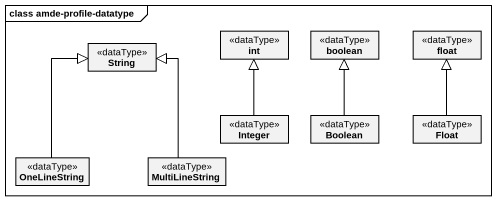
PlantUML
@startuml
mainframe class amde-profile-datatype
hide circle
hide empty members
class String <<dataType>>
class int <<dataType>>
class boolean <<dataType>>
class float <<dataType>>
class Integer <<dataType>>
class Boolean <<dataType>>
class Float <<dataType>>
class OneLineString <<dataType>>
class MultiLineString <<dataType>>
Integer -up-|> int
Boolean -up-|> boolean
Float -up-|> float
OneLineString -up-|> String
MultiLineString -up-|> String
@enduml
